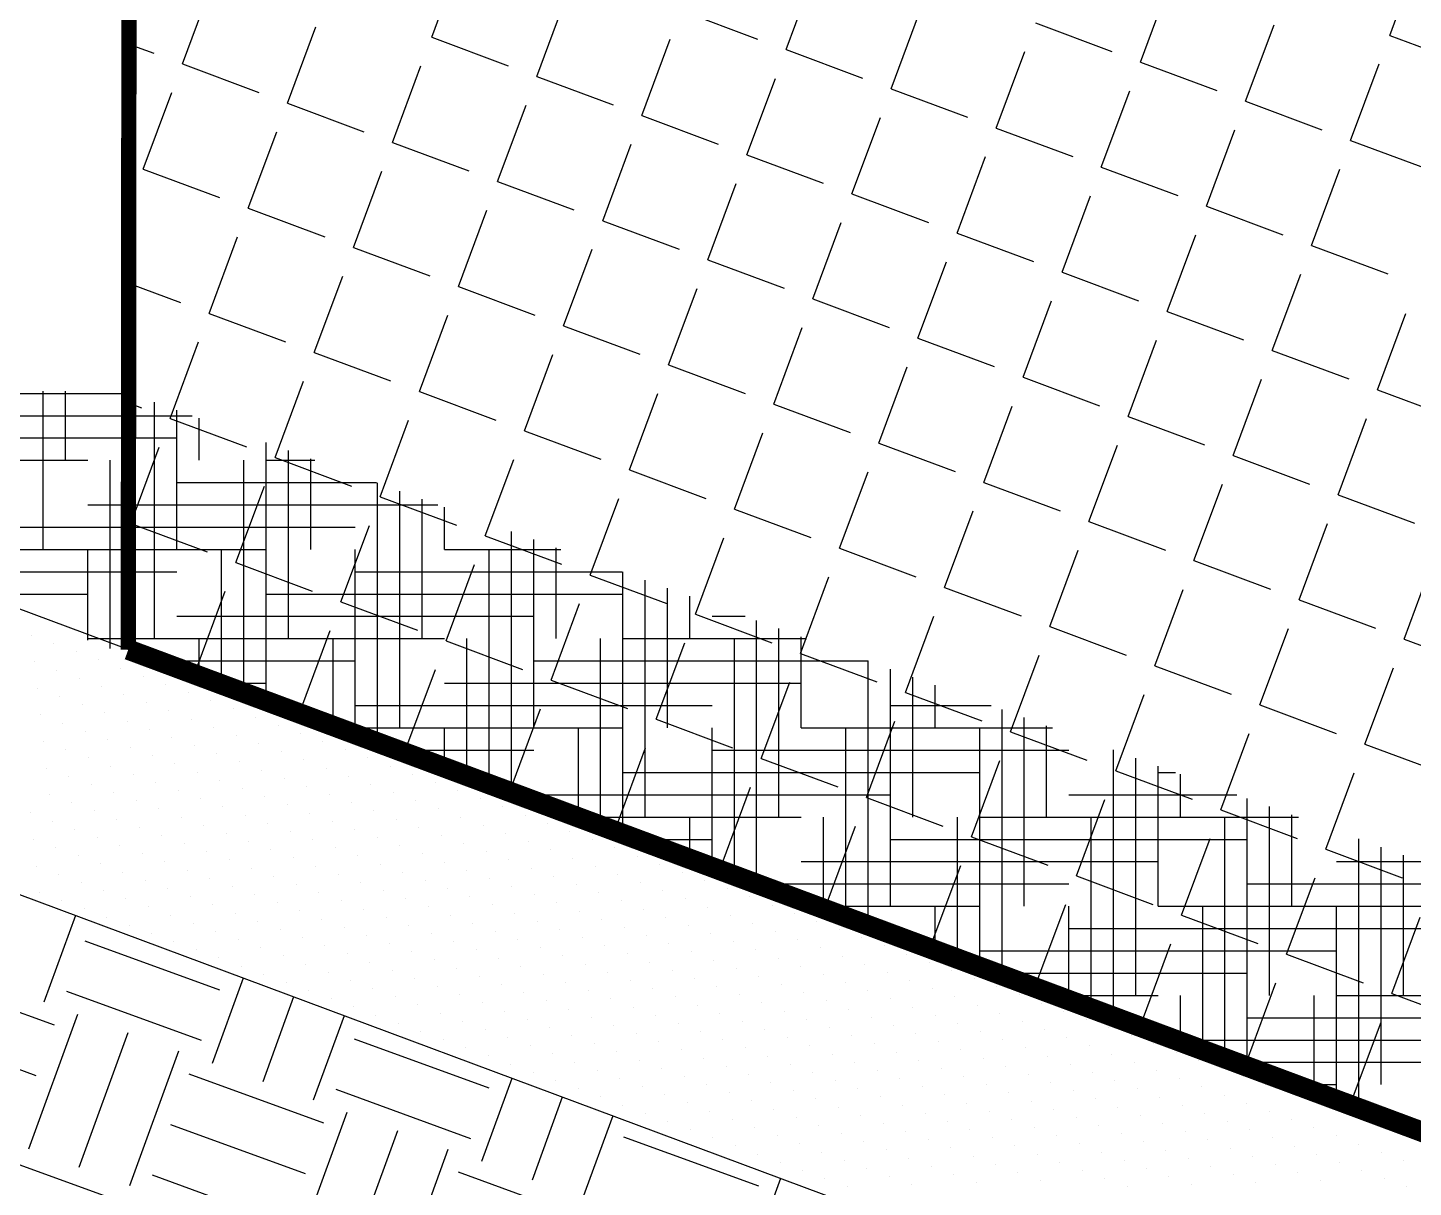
# Paper-space layout 'ECDetails' of a CAD drawing. Extents: x -17.7 to 50.7, y 16.3 to 38.3.
# Drawn here: x -6.295 to -5.003, y 33.055 to 34.136 of the extents above; entities that cross this region are included whole.
import ezdxf

# ---------------------------------------------------------------- set-up
doc = ezdxf.new("R2010")
doc.units = 0
doc.header["$MEASUREMENT"] = 0
doc.layers.add('D-SILT-FENCE', color=7, linetype='Continuous')

# ---------------------------------------------------------------- blocks, each defined once
blk = doc.blocks.new('*X327')
at = {"color": 0}
for p, q in [((3.2232, 6.7084), (3.2232, 6.7084)), ((3.2525, 6.6977), (3.2525, 6.6977)), ((3.2272, 6.6737), (3.2272, 6.6737)), ((3.2819, 6.6871), (3.2819, 6.6871)), ((3.3113, 6.6764), (3.3113, 6.6764)), ((3.2565, 6.663), (3.2565, 6.663)), ((3.2859, 6.6523), (3.2859, 6.6523)), ((3.3406, 6.6657), (3.3406, 6.6657)), ((3.37, 6.655), (3.37, 6.655)), ((3.2312, 6.639), (3.2312, 6.639)), ((3.3153, 6.6417), (3.3153, 6.6417)), ((3.3994, 6.6443), (3.3994, 6.6443)), ((3.4287, 6.6336), (3.4287, 6.6336)), ((3.2605, 6.6283), (3.2605, 6.6283)), ((3.2899, 6.6176), (3.2899, 6.6176)), ((3.3446, 6.631), (3.3446, 6.631)), ((3.374, 6.6203), (3.374, 6.6203)), ((3.4581, 6.6229), (3.4581, 6.6229)), ((3.2352, 6.6043), (3.2352, 6.6043)), ((3.3193, 6.6069), (3.3193, 6.6069)), ((3.4034, 6.6096), (3.4034, 6.6096)), ((3.4327, 6.5989), (3.4327, 6.5989)), ((3.4875, 6.6122), (3.4875, 6.6122)), ((3.5168, 6.6015), (3.5168, 6.6015)), ((3.2645, 6.5936), (3.2645, 6.5936)), ((3.2939, 6.5829), (3.2939, 6.5829)), ((3.3486, 6.5963), (3.3486, 6.5963)), ((3.378, 6.5856), (3.378, 6.5856)), ((3.4621, 6.5882), (3.4621, 6.5882)), ((3.5462, 6.5909), (3.5462, 6.5909)), ((3.5756, 6.5802), (3.5756, 6.5802)), ((3.2392, 6.5696), (3.2392, 6.5696)), ((3.3233, 6.5722), (3.3233, 6.5722)), ((3.3526, 6.5615), (3.3526, 6.5615)), ((3.4074, 6.5749), (3.4074, 6.5749)), ((3.4367, 6.5642), (3.4367, 6.5642)), ((3.4915, 6.5775), (3.4915, 6.5775)), ((3.5208, 6.5668), (3.5208, 6.5668)), ((3.6049, 6.5695), (3.6049, 6.5695)), ((3.2685, 6.5589), (3.2685, 6.5589)), ((3.2979, 6.5482), (3.2979, 6.5482)), ((3.382, 6.5509), (3.382, 6.5509)), ((3.4661, 6.5535), (3.4661, 6.5535)), ((3.4955, 6.5428), (3.4955, 6.5428)), ((3.5502, 6.5561), (3.5502, 6.5561)), ((3.5796, 6.5455), (3.5796, 6.5455)), ((3.6343, 6.5588), (3.6343, 6.5588)), ((3.6637, 6.5481), (3.6637, 6.5481)), ((3.2431, 6.5349), (3.2431, 6.5349)), ((3.3272, 6.5375), (3.3272, 6.5375)), ((3.3566, 6.5268), (3.3566, 6.5268)), ((3.4113, 6.5402), (3.4113, 6.5402)), ((3.4407, 6.5295), (3.4407, 6.5295)), ((3.5248, 6.5321), (3.5248, 6.5321)), ((3.6089, 6.5348), (3.6089, 6.5348)), ((3.693, 6.5374), (3.693, 6.5374)), ((3.7224, 6.5267), (3.7224, 6.5267)), ((3.2725, 6.5242), (3.2725, 6.5242)), ((3.3019, 6.5135), (3.3019, 6.5135)), ((3.386, 6.5161), (3.386, 6.5161)), ((3.4701, 6.5188), (3.4701, 6.5188)), ((3.4994, 6.5081), (3.4994, 6.5081)), ((3.5542, 6.5214), (3.5542, 6.5214)), ((3.5835, 6.5108), (3.5835, 6.5108)), ((3.6383, 6.5241), (3.6383, 6.5241)), ((3.6676, 6.5134), (3.6676, 6.5134)), ((3.7518, 6.516), (3.7518, 6.516)), ((3.2471, 6.5002), (3.2471, 6.5002)), ((3.2765, 6.4895), (3.2765, 6.4895)), ((3.3312, 6.5028), (3.3312, 6.5028)), ((3.3606, 6.4921), (3.3606, 6.4921)), ((3.4153, 6.5055), (3.4153, 6.5055)), ((3.4447, 6.4948), (3.4447, 6.4948)), ((3.5288, 6.4974), (3.5288, 6.4974)), ((3.6129, 6.5001), (3.6129, 6.5001)), ((3.6423, 6.4894), (3.6423, 6.4894)), ((3.697, 6.5027), (3.697, 6.5027)), ((3.7264, 6.492), (3.7264, 6.492)), ((3.7811, 6.5054), (3.7811, 6.5054)), ((3.8105, 6.4947), (3.8105, 6.4947)), ((3.2218, 6.4761), (3.2218, 6.4761)), ((3.3059, 6.4788), (3.3059, 6.4788)), ((3.39, 6.4814), (3.39, 6.4814)), ((3.4193, 6.4708), (3.4193, 6.4708)), ((3.4741, 6.4841), (3.4741, 6.4841)), ((3.5034, 6.4734), (3.5034, 6.4734)), ((3.5582, 6.4867), (3.5582, 6.4867)), ((3.5875, 6.476), (3.5875, 6.476)), ((3.6716, 6.4787), (3.6716, 6.4787)), ((3.7557, 6.4813), (3.7557, 6.4813)), ((3.7851, 6.4706), (3.7851, 6.4706)), ((3.8398, 6.484), (3.8398, 6.484)), ((3.8692, 6.4733), (3.8692, 6.4733)), ((3.2511, 6.4655), (3.2511, 6.4655)), ((3.2805, 6.4548), (3.2805, 6.4548)), ((3.3352, 6.4681), (3.3352, 6.4681)), ((3.3646, 6.4574), (3.3646, 6.4574)), ((3.4487, 6.4601), (3.4487, 6.4601)), ((3.5328, 6.4627), (3.5328, 6.4627)), ((3.5622, 6.452), (3.5622, 6.452)), ((3.6169, 6.4654), (3.6169, 6.4654)), ((3.6463, 6.4547), (3.6463, 6.4547)), ((3.701, 6.468), (3.701, 6.468)), ((3.7304, 6.4573), (3.7304, 6.4573)), ((3.8145, 6.46), (3.8145, 6.46)), ((3.8986, 6.4626), (3.8986, 6.4626)), ((3.9279, 6.4519), (3.9279, 6.4519)), ((3.2258, 6.4414), (3.2258, 6.4414)), ((3.3099, 6.4441), (3.3099, 6.4441)), ((3.394, 6.4467), (3.394, 6.4467)), ((3.4233, 6.436), (3.4233, 6.436)), ((3.4781, 6.4494), (3.4781, 6.4494)), ((3.5074, 6.4387), (3.5074, 6.4387)), ((3.5915, 6.4413), (3.5915, 6.4413)), ((3.6756, 6.444), (3.6756, 6.444)), ((3.7597, 6.4466), (3.7597, 6.4466)), ((3.7891, 6.4359), (3.7891, 6.4359)), ((3.8438, 6.4493), (3.8438, 6.4493)), ((3.8732, 6.4386), (3.8732, 6.4386)), ((3.9573, 6.4412), (3.9573, 6.4412)), ((3.2551, 6.4308), (3.2551, 6.4308)), ((3.2845, 6.4201), (3.2845, 6.4201)), ((3.3392, 6.4334), (3.3392, 6.4334)), ((3.3686, 6.4227), (3.3686, 6.4227)), ((3.4527, 6.4254), (3.4527, 6.4254)), ((3.5368, 6.428), (3.5368, 6.428)), ((3.5662, 6.4173), (3.5662, 6.4173)), ((3.6209, 6.4306), (3.6209, 6.4306)), ((3.6503, 6.42), (3.6503, 6.42)), ((3.705, 6.4333), (3.705, 6.4333)), ((3.7344, 6.4226), (3.7344, 6.4226)), ((3.8185, 6.4252), (3.8185, 6.4252)), ((3.9026, 6.4279), (3.9026, 6.4279)), ((3.9319, 6.4172), (3.9319, 6.4172)), ((3.9867, 6.4305), (3.9867, 6.4305)), ((4.016, 6.4198), (4.016, 6.4198)), ((3.2298, 6.4067), (3.2298, 6.4067)), ((3.3139, 6.4094), (3.3139, 6.4094)), ((3.3432, 6.3987), (3.3432, 6.3987)), ((3.398, 6.412), (3.398, 6.412)), ((3.4273, 6.4013), (3.4273, 6.4013)), ((3.4821, 6.4147), (3.4821, 6.4147)), ((3.5114, 6.404), (3.5114, 6.404)), ((3.5955, 6.4066), (3.5955, 6.4066)), ((3.6796, 6.4093), (3.6796, 6.4093)), ((3.709, 6.3986), (3.709, 6.3986)), ((3.7637, 6.4119), (3.7637, 6.4119)), ((3.7931, 6.4012), (3.7931, 6.4012)), ((3.8478, 6.4146), (3.8478, 6.4146)), ((3.8772, 6.4039), (3.8772, 6.4039)), ((3.9613, 6.4065), (3.9613, 6.4065)), ((4.0454, 6.4092), (4.0454, 6.4092)), ((4.0748, 6.3985), (4.0748, 6.3985)), ((3.2591, 6.396), (3.2591, 6.396)), ((3.2885, 6.3854), (3.2885, 6.3854)), ((3.3726, 6.388), (3.3726, 6.388)), ((3.4567, 6.3906), (3.4567, 6.3906)), ((3.4861, 6.38), (3.4861, 6.38)), ((3.5408, 6.3933), (3.5408, 6.3933)), ((3.5702, 6.3826), (3.5702, 6.3826)), ((3.6249, 6.3959), (3.6249, 6.3959)), ((3.6543, 6.3852), (3.6543, 6.3852)), ((3.7384, 6.3879), (3.7384, 6.3879)), ((3.8225, 6.3905), (3.8225, 6.3905)), ((3.8518, 6.3798), (3.8518, 6.3798)), ((3.9066, 6.3932), (3.9066, 6.3932)), ((3.9359, 6.3825), (3.9359, 6.3825)), ((3.9907, 6.3958), (3.9907, 6.3958)), ((4.02, 6.3851), (4.02, 6.3851)), ((4.1041, 6.3878), (4.1041, 6.3878)), ((3.2338, 6.372), (3.2338, 6.372)), ((3.2631, 6.3613), (3.2631, 6.3613)), ((3.3179, 6.3747), (3.3179, 6.3747)), ((3.3472, 6.364), (3.3472, 6.364)), ((3.402, 6.3773), (3.402, 6.3773)), ((3.4313, 6.3666), (3.4313, 6.3666)), ((3.5154, 6.3693), (3.5154, 6.3693)), ((3.5995, 6.3719), (3.5995, 6.3719)), ((3.6289, 6.3612), (3.6289, 6.3612)), ((3.6836, 6.3746), (3.6836, 6.3746)), ((3.713, 6.3639), (3.713, 6.3639)), ((3.7677, 6.3772), (3.7677, 6.3772)), ((3.7971, 6.3665), (3.7971, 6.3665)), ((3.8812, 6.3692), (3.8812, 6.3692)), ((3.9653, 6.3718), (3.9653, 6.3718)), ((4.0494, 6.3745), (4.0494, 6.3745)), ((4.0788, 6.3638), (4.0788, 6.3638)), ((4.1335, 6.3771), (4.1335, 6.3771)), ((4.1629, 6.3664), (4.1629, 6.3664)), ((3.2925, 6.3506), (3.2925, 6.3506)), ((3.3766, 6.3533), (3.3766, 6.3533)), ((3.4607, 6.3559), (3.4607, 6.3559)), ((3.4901, 6.3452), (3.4901, 6.3452)), ((3.5448, 6.3586), (3.5448, 6.3586)), ((3.5742, 6.3479), (3.5742, 6.3479)), ((3.6583, 6.3505), (3.6583, 6.3505)), ((3.7424, 6.3532), (3.7424, 6.3532)), ((3.8265, 6.3558), (3.8265, 6.3558)), ((3.8558, 6.3451), (3.8558, 6.3451)), ((3.9106, 6.3585), (3.9106, 6.3585)), ((3.9399, 6.3478), (3.9399, 6.3478)), ((3.9947, 6.3611), (3.9947, 6.3611)), ((4.024, 6.3504), (4.024, 6.3504)), ((4.1081, 6.3531), (4.1081, 6.3531)), ((4.1922, 6.3557), (4.1922, 6.3557)), ((4.2216, 6.345), (4.2216, 6.345)), ((3.3218, 6.34), (3.3218, 6.34)), ((3.3512, 6.3293), (3.3512, 6.3293)), ((3.406, 6.3426), (3.406, 6.3426)), ((3.4353, 6.3319), (3.4353, 6.3319)), ((3.5194, 6.3346), (3.5194, 6.3346)), ((3.6035, 6.3372), (3.6035, 6.3372)), ((3.6329, 6.3265), (3.6329, 6.3265)), ((3.6876, 6.3398), (3.6876, 6.3398)), ((3.717, 6.3292), (3.717, 6.3292)), ((3.7717, 6.3425), (3.7717, 6.3425)), ((3.8011, 6.3318), (3.8011, 6.3318)), ((3.8852, 6.3345), (3.8852, 6.3345)), ((3.9693, 6.3371), (3.9693, 6.3371)), ((3.9987, 6.3264), (3.9987, 6.3264)), ((4.0534, 6.3397), (4.0534, 6.3397)), ((4.0828, 6.3291), (4.0828, 6.3291)), ((4.1375, 6.3424), (4.1375, 6.3424)), ((4.1669, 6.3317), (4.1669, 6.3317)), ((4.251, 6.3343), (4.251, 6.3343)), ((3.3806, 6.3186), (3.3806, 6.3186)), ((3.4099, 6.3079), (3.4099, 6.3079)), ((3.4647, 6.3212), (3.4647, 6.3212)), ((3.494, 6.3105), (3.494, 6.3105)), ((3.5488, 6.3239), (3.5488, 6.3239)), ((3.5781, 6.3132), (3.5781, 6.3132)), ((3.6623, 6.3158), (3.6623, 6.3158)), ((3.7464, 6.3185), (3.7464, 6.3185)), ((3.7757, 6.3078), (3.7757, 6.3078)), ((3.8305, 6.3211), (3.8305, 6.3211)), ((3.8598, 6.3104), (3.8598, 6.3104)), ((3.9146, 6.3238), (3.9146, 6.3238)), ((3.9439, 6.3131), (3.9439, 6.3131)), ((4.028, 6.3157), (4.028, 6.3157)), ((4.1121, 6.3184), (4.1121, 6.3184)), ((4.1415, 6.3077), (4.1415, 6.3077)), ((4.1962, 6.321), (4.1962, 6.321)), ((4.2256, 6.3103), (4.2256, 6.3103)), ((4.2803, 6.3237), (4.2803, 6.3237)), ((4.3097, 6.313), (4.3097, 6.313)), ((3.4393, 6.2972), (3.4393, 6.2972)), ((3.5234, 6.2998), (3.5234, 6.2998)), ((3.5528, 6.2892), (3.5528, 6.2892)), ((3.6075, 6.3025), (3.6075, 6.3025)), ((3.6369, 6.2918), (3.6369, 6.2918)), ((3.6916, 6.3051), (3.6916, 6.3051)), ((3.721, 6.2945), (3.721, 6.2945)), ((3.8051, 6.2971), (3.8051, 6.2971)), ((3.8892, 6.2997), (3.8892, 6.2997)), ((3.9186, 6.2891), (3.9186, 6.2891)), ((3.9733, 6.3024), (3.9733, 6.3024)), ((4.0027, 6.2917), (4.0027, 6.2917)), ((4.0574, 6.305), (4.0574, 6.305)), ((4.0868, 6.2943), (4.0868, 6.2943)), ((4.1709, 6.297), (4.1709, 6.297)), ((4.255, 6.2996), (4.255, 6.2996)), ((4.2843, 6.2889), (4.2843, 6.2889)), ((4.3391, 6.3023), (4.3391, 6.3023)), ((4.3684, 6.2916), (4.3684, 6.2916)), ((3.4687, 6.2865), (3.4687, 6.2865)), ((3.498, 6.2758), (3.498, 6.2758)), ((3.5821, 6.2785), (3.5821, 6.2785)), ((3.6662, 6.2811), (3.6662, 6.2811)), ((3.7503, 6.2838), (3.7503, 6.2838)), ((3.7797, 6.2731), (3.7797, 6.2731)), ((3.8344, 6.2864), (3.8344, 6.2864)), ((3.8638, 6.2757), (3.8638, 6.2757)), ((3.9479, 6.2784), (3.9479, 6.2784)), ((4.032, 6.281), (4.032, 6.281)), ((4.1161, 6.2837), (4.1161, 6.2837)), ((4.1455, 6.273), (4.1455, 6.273)), ((4.2002, 6.2863), (4.2002, 6.2863)), ((4.2296, 6.2756), (4.2296, 6.2756)), ((4.3137, 6.2783), (4.3137, 6.2783)), ((4.3978, 6.2809), (4.3978, 6.2809)), ((3.5274, 6.2651), (3.5274, 6.2651)), ((3.5568, 6.2545), (3.5568, 6.2545)), ((3.6115, 6.2678), (3.6115, 6.2678)), ((3.6409, 6.2571), (3.6409, 6.2571)), ((3.6956, 6.2704), (3.6956, 6.2704)), ((3.725, 6.2597), (3.725, 6.2597)), ((3.8091, 6.2624), (3.8091, 6.2624)), ((3.8932, 6.265), (3.8932, 6.265)), ((3.9225, 6.2543), (3.9225, 6.2543)), ((3.9773, 6.2677), (3.9773, 6.2677)), ((4.0066, 6.257), (4.0066, 6.257)), ((4.0614, 6.2703), (4.0614, 6.2703)), ((4.0907, 6.2596), (4.0907, 6.2596)), ((4.1748, 6.2623), (4.1748, 6.2623)), ((4.259, 6.2649), (4.259, 6.2649)), ((4.2883, 6.2542), (4.2883, 6.2542)), ((4.3431, 6.2676), (4.3431, 6.2676)), ((4.3724, 6.2569), (4.3724, 6.2569)), ((4.4272, 6.2702), (4.4272, 6.2702)), ((4.4565, 6.2595), (4.4565, 6.2595)), ((3.5861, 6.2438), (3.5861, 6.2438)), ((3.6702, 6.2464), (3.6702, 6.2464)), ((3.6996, 6.2357), (3.6996, 6.2357)), ((3.7543, 6.2491), (3.7543, 6.2491)), ((3.7837, 6.2384), (3.7837, 6.2384)), ((3.8384, 6.2517), (3.8384, 6.2517)), ((3.8678, 6.241), (3.8678, 6.241)), ((3.9519, 6.2437), (3.9519, 6.2437)), ((4.036, 6.2463), (4.036, 6.2463)), ((4.0654, 6.2356), (4.0654, 6.2356)), ((4.1201, 6.2489), (4.1201, 6.2489)), ((4.1495, 6.2383), (4.1495, 6.2383)), ((4.2042, 6.2516), (4.2042, 6.2516)), ((4.2336, 6.2409), (4.2336, 6.2409)), ((4.3177, 6.2435), (4.3177, 6.2435)), ((4.4018, 6.2462), (4.4018, 6.2462)), ((4.4311, 6.2355), (4.4311, 6.2355)), ((4.4859, 6.2488), (4.4859, 6.2488)), ((4.5153, 6.2381), (4.5153, 6.2381)), ((3.6155, 6.2331), (3.6155, 6.2331)), ((3.6449, 6.2224), (3.6449, 6.2224)), ((3.729, 6.225), (3.729, 6.225)), ((3.8131, 6.2277), (3.8131, 6.2277)), ((3.8424, 6.217), (3.8424, 6.217)), ((3.8972, 6.2303), (3.8972, 6.2303)), ((3.9265, 6.2196), (3.9265, 6.2196)), ((3.9813, 6.233), (3.9813, 6.233)), ((4.0106, 6.2223), (4.0106, 6.2223)), ((4.0947, 6.2249), (4.0947, 6.2249)), ((4.1788, 6.2276), (4.1788, 6.2276)), ((4.2082, 6.2169), (4.2082, 6.2169)), ((4.2629, 6.2302), (4.2629, 6.2302)), ((4.2923, 6.2195), (4.2923, 6.2195)), ((4.347, 6.2329), (4.347, 6.2329)), ((4.3764, 6.2222), (4.3764, 6.2222)), ((4.4605, 6.2248), (4.4605, 6.2248)), ((4.5446, 6.2275), (4.5446, 6.2275)), ((4.574, 6.2168), (4.574, 6.2168)), ((3.6742, 6.2117), (3.6742, 6.2117)), ((3.7036, 6.201), (3.7036, 6.201)), ((3.7583, 6.2143), (3.7583, 6.2143)), ((3.7877, 6.2037), (3.7877, 6.2037)), ((3.8718, 6.2063), (3.8718, 6.2063)), ((3.9559, 6.2089), (3.9559, 6.2089)), ((3.9853, 6.1983), (3.9853, 6.1983)), ((4.04, 6.2116), (4.04, 6.2116)), ((4.0694, 6.2009), (4.0694, 6.2009)), ((4.1241, 6.2142), (4.1241, 6.2142)), ((4.1535, 6.2035), (4.1535, 6.2035)), ((4.2376, 6.2062), (4.2376, 6.2062)), ((4.3217, 6.2088), (4.3217, 6.2088)), ((4.351, 6.1982), (4.351, 6.1982)), ((4.4058, 6.2115), (4.4058, 6.2115)), ((4.4351, 6.2008), (4.4351, 6.2008)), ((4.4899, 6.2141), (4.4899, 6.2141)), ((4.5192, 6.2034), (4.5192, 6.2034)), ((4.6033, 6.2061), (4.6033, 6.2061)), ((3.733, 6.1903), (3.733, 6.1903)), ((3.8171, 6.193), (3.8171, 6.193)), ((3.8464, 6.1823), (3.8464, 6.1823)), ((3.9012, 6.1956), (3.9012, 6.1956)), ((3.9305, 6.1849), (3.9305, 6.1849)), ((4.0146, 6.1876), (4.0146, 6.1876)), ((4.0987, 6.1902), (4.0987, 6.1902)), ((4.1828, 6.1929), (4.1828, 6.1929)), ((4.2122, 6.1822), (4.2122, 6.1822)), ((4.2669, 6.1955), (4.2669, 6.1955)), ((4.2963, 6.1848), (4.2963, 6.1848)), ((4.3804, 6.1875), (4.3804, 6.1875)), ((4.4645, 6.1901), (4.4645, 6.1901)), ((4.5486, 6.1928), (4.5486, 6.1928)), ((4.578, 6.1821), (4.578, 6.1821)), ((4.6327, 6.1954), (4.6327, 6.1954)), ((4.6621, 6.1847), (4.6621, 6.1847)), ((3.7623, 6.1796), (3.7623, 6.1796)), ((3.7917, 6.1689), (3.7917, 6.1689)), ((3.8758, 6.1716), (3.8758, 6.1716)), ((3.9599, 6.1742), (3.9599, 6.1742)), ((3.9893, 6.1635), (3.9893, 6.1635)), ((4.044, 6.1769), (4.044, 6.1769)), ((4.0734, 6.1662), (4.0734, 6.1662)), ((4.1281, 6.1795), (4.1281, 6.1795)), ((4.1575, 6.1688), (4.1575, 6.1688)), ((4.2416, 6.1715), (4.2416, 6.1715)), ((4.3257, 6.1741), (4.3257, 6.1741)), ((4.355, 6.1634), (4.355, 6.1634)), ((4.4098, 6.1768), (4.4098, 6.1768)), ((4.4391, 6.1661), (4.4391, 6.1661)), ((4.4939, 6.1794), (4.4939, 6.1794)), ((4.5232, 6.1687), (4.5232, 6.1687)), ((4.6073, 6.1714), (4.6073, 6.1714)), ((4.6914, 6.174), (4.6914, 6.174)), ((4.7208, 6.1633), (4.7208, 6.1633)), ((3.8211, 6.1583), (3.8211, 6.1583)), ((3.8504, 6.1476), (3.8504, 6.1476)), ((3.9052, 6.1609), (3.9052, 6.1609)), ((3.9345, 6.1502), (3.9345, 6.1502)), ((4.0186, 6.1529), (4.0186, 6.1529)), ((4.1027, 6.1555), (4.1027, 6.1555)), ((4.1321, 6.1448), (4.1321, 6.1448)), ((4.1868, 6.1582), (4.1868, 6.1582)), ((4.2162, 6.1475), (4.2162, 6.1475)), ((4.2709, 6.1608), (4.2709, 6.1608)), ((4.3003, 6.1501), (4.3003, 6.1501)), ((4.3844, 6.1528), (4.3844, 6.1528)), ((4.4685, 6.1554), (4.4685, 6.1554)), ((4.4979, 6.1447), (4.4979, 6.1447)), ((4.5526, 6.158), (4.5526, 6.158)), ((4.582, 6.1474), (4.582, 6.1474)), ((4.6367, 6.1607), (4.6367, 6.1607)), ((4.6661, 6.15), (4.6661, 6.15)), ((4.7502, 6.1526), (4.7502, 6.1526)), ((3.8798, 6.1369), (3.8798, 6.1369)), ((3.9092, 6.1262), (3.9092, 6.1262)), ((3.9639, 6.1395), (3.9639, 6.1395)), ((3.9933, 6.1288), (3.9933, 6.1288)), ((4.048, 6.1422), (4.048, 6.1422)), ((4.0774, 6.1315), (4.0774, 6.1315)), ((4.1615, 6.1341), (4.1615, 6.1341)), ((4.2456, 6.1368), (4.2456, 6.1368)), ((4.2749, 6.1261), (4.2749, 6.1261)), ((4.3297, 6.1394), (4.3297, 6.1394)), ((4.359, 6.1287), (4.359, 6.1287)), ((4.4138, 6.1421), (4.4138, 6.1421)), ((4.4431, 6.1314), (4.4431, 6.1314)), ((4.5272, 6.134), (4.5272, 6.134)), ((4.6113, 6.1367), (4.6113, 6.1367)), ((4.6407, 6.126), (4.6407, 6.126)), ((4.6954, 6.1393), (4.6954, 6.1393)), ((4.7248, 6.1286), (4.7248, 6.1286)), ((4.7795, 6.142), (4.7795, 6.142)), ((4.8089, 6.1313), (4.8089, 6.1313)), ((3.9385, 6.1155), (3.9385, 6.1155)), ((4.0226, 6.1182), (4.0226, 6.1182)), ((4.052, 6.1075), (4.052, 6.1075)), ((4.1067, 6.1208), (4.1067, 6.1208)), ((4.1361, 6.1101), (4.1361, 6.1101)), ((4.1908, 6.1234), (4.1908, 6.1234)), ((4.2202, 6.1128), (4.2202, 6.1128)), ((4.3043, 6.1154), (4.3043, 6.1154)), ((4.3884, 6.118), (4.3884, 6.118)), ((4.4725, 6.1207), (4.4725, 6.1207)), ((4.5019, 6.11), (4.5019, 6.11)), ((4.5566, 6.1233), (4.5566, 6.1233)), ((4.586, 6.1126), (4.586, 6.1126)), ((4.6701, 6.1153), (4.6701, 6.1153)), ((4.7542, 6.1179), (4.7542, 6.1179)), ((4.8383, 6.1206), (4.8383, 6.1206)), ((4.8676, 6.1099), (4.8676, 6.1099)), ((3.9679, 6.1048), (3.9679, 6.1048)), ((3.9973, 6.0941), (3.9973, 6.0941)), ((4.0814, 6.0968), (4.0814, 6.0968)), ((4.1655, 6.0994), (4.1655, 6.0994)), ((4.2496, 6.1021), (4.2496, 6.1021)), ((4.2789, 6.0914), (4.2789, 6.0914)), ((4.3337, 6.1047), (4.3337, 6.1047)), ((4.363, 6.094), (4.363, 6.094)), ((4.4178, 6.1074), (4.4178, 6.1074)), ((4.4471, 6.0967), (4.4471, 6.0967)), ((4.5312, 6.0993), (4.5312, 6.0993)), ((4.6153, 6.102), (4.6153, 6.102)), ((4.6447, 6.0913), (4.6447, 6.0913)), ((4.6994, 6.1046), (4.6994, 6.1046)), ((4.7288, 6.0939), (4.7288, 6.0939)), ((4.7835, 6.1072), (4.7835, 6.1072)), ((4.8129, 6.0966), (4.8129, 6.0966)), ((4.897, 6.0992), (4.897, 6.0992)), ((4.0266, 6.0834), (4.0266, 6.0834)), ((4.056, 6.0728), (4.056, 6.0728)), ((4.1107, 6.0861), (4.1107, 6.0861)), ((4.1401, 6.0754), (4.1401, 6.0754)), ((4.1948, 6.0887), (4.1948, 6.0887)), ((4.2242, 6.078), (4.2242, 6.078)), ((4.3083, 6.0807), (4.3083, 6.0807)), ((4.3924, 6.0833), (4.3924, 6.0833)), ((4.4218, 6.0726), (4.4218, 6.0726)), ((4.4765, 6.086), (4.4765, 6.086)), ((4.5059, 6.0753), (4.5059, 6.0753)), ((4.5606, 6.0886), (4.5606, 6.0886)), ((4.59, 6.0779), (4.59, 6.0779)), ((4.6741, 6.0806), (4.6741, 6.0806)), ((4.7582, 6.0832), (4.7582, 6.0832)), ((4.7875, 6.0725), (4.7875, 6.0725)), ((4.8423, 6.0859), (4.8423, 6.0859)), ((4.8716, 6.0752), (4.8716, 6.0752)), ((4.9264, 6.0885), (4.9264, 6.0885)), ((4.9557, 6.0778), (4.9557, 6.0778)), ((4.0854, 6.0621), (4.0854, 6.0621)), ((4.1695, 6.0647), (4.1695, 6.0647)), ((4.1988, 6.054), (4.1988, 6.054)), ((4.2536, 6.0674), (4.2536, 6.0674)), ((4.2829, 6.0567), (4.2829, 6.0567)), ((4.3377, 6.07), (4.3377, 6.07)), ((4.367, 6.0593), (4.367, 6.0593)), ((4.4511, 6.062), (4.4511, 6.062)), ((4.5352, 6.0646), (4.5352, 6.0646)), ((4.5646, 6.0539), (4.5646, 6.0539)), ((4.6193, 6.0672), (4.6193, 6.0672)), ((4.6487, 6.0566), (4.6487, 6.0566)), ((4.7034, 6.0699), (4.7034, 6.0699)), ((4.7328, 6.0592), (4.7328, 6.0592)), ((4.8169, 6.0618), (4.8169, 6.0618)), ((4.901, 6.0645), (4.901, 6.0645)), ((4.9304, 6.0538), (4.9304, 6.0538)), ((4.9851, 6.0671), (4.9851, 6.0671)), ((5.0145, 6.0565), (5.0145, 6.0565)), ((4.1147, 6.0514), (4.1147, 6.0514)), ((4.1441, 6.0407), (4.1441, 6.0407)), ((4.2282, 6.0433), (4.2282, 6.0433)), ((4.3123, 6.046), (4.3123, 6.046)), ((4.3416, 6.0353), (4.3416, 6.0353)), ((4.3964, 6.0486), (4.3964, 6.0486)), ((4.4258, 6.0379), (4.4258, 6.0379)), ((4.4805, 6.0513), (4.4805, 6.0513)), ((4.5099, 6.0406), (4.5099, 6.0406)), ((4.594, 6.0432), (4.594, 6.0432)), ((4.6781, 6.0459), (4.6781, 6.0459)), ((4.7074, 6.0352), (4.7074, 6.0352)), ((4.7622, 6.0485), (4.7622, 6.0485)), ((4.7915, 6.0378), (4.7915, 6.0378)), ((4.8463, 6.0512), (4.8463, 6.0512)), ((4.8756, 6.0405), (4.8756, 6.0405)), ((4.9597, 6.0431), (4.9597, 6.0431)), ((4.1734, 6.03), (4.1734, 6.03)), ((4.2028, 6.0193), (4.2028, 6.0193)), ((4.2575, 6.0326), (4.2575, 6.0326)), ((4.2869, 6.022), (4.2869, 6.022)), ((4.371, 6.0246), (4.371, 6.0246)), ((4.4551, 6.0272), (4.4551, 6.0272)), ((4.5392, 6.0299), (4.5392, 6.0299)), ((4.5686, 6.0192), (4.5686, 6.0192)), ((4.6233, 6.0325), (4.6233, 6.0325)), ((4.6527, 6.0218), (4.6527, 6.0218)), ((4.7368, 6.0245), (4.7368, 6.0245)), ((4.8209, 6.0271), (4.8209, 6.0271)), ((4.905, 6.0298), (4.905, 6.0298)), ((4.9344, 6.0191), (4.9344, 6.0191)), ((4.9891, 6.0324), (4.9891, 6.0324)), ((5.0185, 6.0217), (5.0185, 6.0217)), ((4.2322, 6.0086), (4.2322, 6.0086)), ((4.3163, 6.0113), (4.3163, 6.0113)), ((4.3456, 6.0006), (4.3456, 6.0006)), ((4.4004, 6.0139), (4.4004, 6.0139)), ((4.4297, 6.0032), (4.4297, 6.0032)), ((4.4845, 6.0166), (4.4845, 6.0166)), ((4.5138, 6.0059), (4.5138, 6.0059)), ((4.5979, 6.0085), (4.5979, 6.0085)), ((4.6821, 6.0112), (4.6821, 6.0112)), ((4.7114, 6.0005), (4.7114, 6.0005)), ((4.7662, 6.0138), (4.7662, 6.0138)), ((4.7955, 6.0031), (4.7955, 6.0031)), ((4.8503, 6.0165), (4.8503, 6.0165)), ((4.8796, 6.0058), (4.8796, 6.0058)), ((4.9637, 6.0084), (4.9637, 6.0084)), ((4.2615, 5.9979), (4.2615, 5.9979)), ((4.2909, 5.9872), (4.2909, 5.9872)), ((4.375, 5.9899), (4.375, 5.9899)), ((4.4591, 5.9925), (4.4591, 5.9925)), ((4.5432, 5.9952), (4.5432, 5.9952)), ((4.6273, 5.9978), (4.6273, 5.9978)), ((4.6567, 5.9871), (4.6567, 5.9871)), ((4.7408, 5.9898), (4.7408, 5.9898)), ((4.8249, 5.9924), (4.8249, 5.9924)), ((4.909, 5.9951), (4.909, 5.9951)), ((4.9931, 5.9977), (4.9931, 5.9977)), ((5.0225, 5.987), (5.0225, 5.987))]:
    blk.add_line(p, q, dxfattribs=at)
blk = doc.blocks.new('*X328')
at = {"color": 0}
for p, q in [((3.0625, 6.8031), (3.192, 6.8031)), ((3.1063, 6.65), (3.1063, 6.8052)), ((3.1281, 6.7375), (3.1281, 6.8052)), ((3.1938, 6.5448), (3.1938, 6.8025)), ((3.2156, 6.5625), (3.2156, 6.7946)), ((3.2375, 6.65), (3.2375, 6.7866)), ((2.975, 6.7812), (3.2523, 6.7812)), ((3.2594, 6.7375), (3.2594, 6.7787)), ((2.8875, 6.7594), (3.2375, 6.7594)), ((3.325, 6.4963), (3.325, 6.7549)), ((3.3469, 6.5625), (3.3469, 6.7469)), ((2.8, 6.7375), (3.15, 6.7375)), ((3.1719, 6.5529), (3.1719, 6.7375)), ((3.3031, 6.5044), (3.3031, 6.7375)), ((3.325, 6.7375), (3.3729, 6.7375)), ((3.3687, 6.65), (3.3687, 6.739)), ((3.2375, 6.7156), (3.4332, 6.7156)), ((3.4344, 6.4559), (3.4344, 6.7152)), ((3.4562, 6.475), (3.4562, 6.7073)), ((3.15, 6.6937), (3.4935, 6.6937)), ((3.4781, 6.5625), (3.4781, 6.6993)), ((3.5, 6.65), (3.5, 6.6914)), ((3.0625, 6.6719), (3.4125, 6.6719)), ((3.5656, 6.4074), (3.5656, 6.6676)), ((2.975, 6.65), (3.325, 6.65)), ((3.15, 6.561), (3.15, 6.65)), ((3.2812, 6.5125), (3.2812, 6.65)), ((3.4125, 6.464), (3.4125, 6.65)), ((3.5, 6.65), (3.6141, 6.65)), ((3.5437, 6.4155), (3.5437, 6.65)), ((3.5875, 6.475), (3.5875, 6.6596)), ((3.6094, 6.5625), (3.6094, 6.6517)), ((2.9685, 6.6281), (3.2375, 6.6281)), ((3.4125, 6.6281), (3.6744, 6.6281)), ((3.675, 6.3669), (3.675, 6.6279)), ((3.6969, 6.3875), (3.6969, 6.62)), ((3.0277, 6.6062), (3.15, 6.6062)), ((3.325, 6.6062), (3.675, 6.6062)), ((3.7188, 6.475), (3.7188, 6.612)), ((3.7406, 6.5625), (3.7406, 6.6041)), ((3.2375, 6.5844), (3.5875, 6.5844)), ((3.7625, 6.5844), (3.7949, 6.5844)), ((3.8062, 6.3184), (3.8062, 6.5803)), ((3.8281, 6.3875), (3.8281, 6.5723)), ((3.15, 6.5625), (3.5, 6.5625)), ((3.2594, 6.5206), (3.2594, 6.5625)), ((3.3906, 6.4721), (3.3906, 6.5625)), ((3.5219, 6.4235), (3.5219, 6.5625)), ((3.6531, 6.375), (3.6531, 6.5625)), ((3.675, 6.5625), (3.8552, 6.5625)), ((3.7844, 6.3265), (3.7844, 6.5625)), ((3.85, 6.475), (3.85, 6.5644)), ((3.2052, 6.5406), (3.4125, 6.5406)), ((3.5875, 6.5406), (3.9155, 6.5406)), ((3.9156, 6.278), (3.9156, 6.5406)), ((3.9375, 6.3), (3.9375, 6.5327)), ((3.9594, 6.3875), (3.9594, 6.5247)), ((3.2643, 6.5187), (3.325, 6.5187)), ((3.5, 6.5187), (3.85, 6.5187)), ((3.9812, 6.475), (3.9812, 6.5168)), ((3.4125, 6.4969), (3.7625, 6.4969)), ((3.9375, 6.4969), (4.0361, 6.4969)), ((4.0469, 6.2294), (4.0469, 6.493)), ((4.0687, 6.3), (4.0687, 6.485)), ((3.3827, 6.475), (3.675, 6.475)), ((3.5, 6.4316), (3.5, 6.475)), ((3.6313, 6.3831), (3.6313, 6.475)), ((3.7625, 6.3346), (3.7625, 6.475)), ((3.85, 6.475), (4.0964, 6.475)), ((3.8937, 6.2861), (3.8937, 6.475)), ((4.025, 6.2375), (4.025, 6.475)), ((4.0906, 6.3875), (4.0906, 6.4771)), ((3.4419, 6.4531), (3.5875, 6.4531)), ((3.7625, 6.4531), (4.1125, 6.4531)), ((4.1562, 6.189), (4.1562, 6.4533)), ((4.1781, 6.2125), (4.1781, 6.4453)), ((3.675, 6.4312), (4.025, 6.4312)), ((4.2, 6.3), (4.2, 6.4374)), ((4.2, 6.4312), (4.217, 6.4312)), ((4.2219, 6.3875), (4.2219, 6.4295)), ((3.5875, 6.4094), (3.9375, 6.4094)), ((4.1125, 6.4094), (4.2773, 6.4094)), ((4.2875, 6.1405), (4.2875, 6.4057)), ((4.3094, 6.2125), (4.3094, 6.3977)), ((4.3312, 6.3), (4.3312, 6.3898)), ((3.6194, 6.3875), (3.85, 6.3875)), ((3.7406, 6.3427), (3.7406, 6.3875)), ((3.8719, 6.2941), (3.8719, 6.3875)), ((4.0031, 6.2456), (4.0031, 6.3875)), ((4.025, 6.3875), (4.3376, 6.3875)), ((4.1344, 6.1971), (4.1344, 6.3875)), ((4.2656, 6.1486), (4.2656, 6.3875)), ((3.6785, 6.3656), (3.7625, 6.3656)), ((3.9375, 6.3656), (4.2875, 6.3656)), ((4.3969, 6.1001), (4.3969, 6.366)), ((4.4188, 6.125), (4.4188, 6.358)), ((4.4406, 6.2125), (4.4406, 6.3501)), ((3.85, 6.3438), (4.2, 6.3438)), ((4.375, 6.3438), (4.4581, 6.3438)), ((3.7969, 6.3219), (4.1125, 6.3219)), ((4.2875, 6.3219), (4.5184, 6.3219)), ((3.856, 6.3), (4.025, 6.3)), ((3.9812, 6.2537), (3.9812, 6.3)), ((4.1125, 6.2052), (4.1125, 6.3)), ((4.2, 6.3), (4.55, 6.3)), ((4.2438, 6.1567), (4.2438, 6.3)), ((4.375, 6.1081), (4.375, 6.3)), ((3.9152, 6.2781), (3.9375, 6.2781)), ((4.1125, 6.2781), (4.4625, 6.2781)), ((4.025, 6.2562), (4.375, 6.2562)), ((4.0336, 6.2344), (4.2875, 6.2344)), ((4.0927, 6.2125), (4.2, 6.2125)), ((4.2219, 6.1648), (4.2219, 6.2125)), ((4.3531, 6.1162), (4.3531, 6.2125)), ((4.375, 6.2125), (4.725, 6.2125)), ((4.2875, 6.1906), (4.6375, 6.1906)), ((4.2111, 6.1687), (4.55, 6.1687)), ((4.2702, 6.1469), (4.4625, 6.1469)), ((4.3294, 6.125), (4.375, 6.125)), ((4.3312, 6.1243), (4.3312, 6.125)), ((4.4477, 6.0812), (4.725, 6.0812))]:
    blk.add_line(p, q, dxfattribs=at)
blk = doc.blocks.new('*X329')
at = {"color": 0}
for p, q in [((3.4874, 7.1524), (3.5154, 7.2274)), ((4.4273, 7.1543), (4.4552, 7.2293)), ((3.8351, 7.1403), (3.863, 7.2152)), ((3.2429, 7.1262), (3.2708, 7.2011)), ((4.1827, 7.1281), (4.2106, 7.203)), ((3.5905, 7.114), (3.6184, 7.189)), ((3.732, 7.1787), (3.807, 7.1507)), ((3.9381, 7.1018), (3.9661, 7.1768)), ((4.0796, 7.1665), (4.1546, 7.1386)), ((4.2858, 7.0897), (4.3137, 7.1646)), ((3.3459, 7.0878), (3.3739, 7.1627)), ((3.4874, 7.1524), (3.5624, 7.1245)), ((3.6936, 7.0756), (3.7215, 7.1506)), ((4.4273, 7.1543), (4.5022, 7.1264)), ((3.1903, 7.1458), (3.2148, 7.1367)), ((3.8351, 7.1403), (3.91, 7.1123)), ((4.0412, 7.0634), (4.0692, 7.1384)), ((3.2429, 7.1262), (3.3178, 7.0982)), ((3.449, 7.0493), (3.4769, 7.1243)), ((4.1827, 7.1281), (4.2577, 7.1001)), ((4.3888, 7.0512), (4.4168, 7.1262)), ((3.5905, 7.114), (3.6655, 7.0861)), ((3.7966, 7.0372), (3.8246, 7.1121)), ((3.2044, 7.0231), (3.2324, 7.0981)), ((3.9381, 7.1018), (4.0131, 7.0739)), ((4.1443, 7.025), (4.1722, 7.1)), ((3.3459, 7.0878), (3.4209, 7.0598)), ((3.5521, 7.0109), (3.58, 7.0859)), ((4.2858, 7.0897), (4.3607, 7.0617)), ((3.6936, 7.0756), (3.7685, 7.0477)), ((3.8997, 6.9988), (3.9277, 7.0737)), ((3.3075, 6.9847), (3.3355, 7.0597)), ((4.0412, 7.0634), (4.1162, 7.0355)), ((4.2474, 6.9866), (4.2753, 7.0616)), ((3.449, 7.0493), (3.524, 7.0214)), ((3.6552, 6.9725), (3.6831, 7.0475)), ((4.3888, 7.0512), (4.4638, 7.0233)), ((3.7966, 7.0372), (3.8716, 7.0092)), ((4.0028, 6.9603), (4.0307, 7.0353)), ((3.2044, 7.0231), (3.2794, 6.9952)), ((3.4106, 6.9463), (3.4385, 7.0212)), ((4.1443, 7.025), (4.2192, 6.9971)), ((4.3504, 6.9482), (4.3784, 7.0231)), ((3.5521, 7.0109), (3.627, 6.983)), ((3.7582, 6.9341), (3.7862, 7.0091)), ((3.1902, 6.9848), (3.194, 6.995)), ((3.8997, 6.9988), (3.9747, 6.9708)), ((4.1059, 6.9219), (4.1338, 6.9969)), ((4.2474, 6.9866), (4.3223, 6.9587)), ((3.3075, 6.9847), (3.3825, 6.9568)), ((3.5137, 6.9079), (3.5416, 6.9828)), ((3.6552, 6.9725), (3.7301, 6.9446)), ((3.8613, 6.8957), (3.8892, 6.9707)), ((4.0028, 6.9603), (4.0778, 6.9324)), ((3.2691, 6.8816), (3.297, 6.9566)), ((3.4106, 6.9463), (3.4856, 6.9183)), ((4.2089, 6.8835), (4.2369, 6.9585)), ((4.3504, 6.9482), (4.4254, 6.9202)), ((3.6167, 6.8694), (3.6447, 6.9444)), ((3.7582, 6.9341), (3.8332, 6.9062)), ((3.9644, 6.8573), (3.9923, 6.9322)), ((4.1059, 6.9219), (4.1808, 6.894)), ((4.312, 6.8451), (4.34, 6.9201)), ((3.1901, 6.9111), (3.241, 6.8921)), ((3.3722, 6.8432), (3.4001, 6.9182)), ((3.5137, 6.9079), (3.5886, 6.8799)), ((3.7198, 6.831), (3.7478, 6.906)), ((3.8613, 6.8957), (3.9363, 6.8677)), ((4.0675, 6.8189), (4.0954, 6.8938)), ((3.2691, 6.8816), (3.3441, 6.8537)), ((3.4753, 6.8048), (3.5032, 6.8797)), ((4.2089, 6.8835), (4.2839, 6.8556)), ((4.4151, 6.8067), (4.443, 6.8816)), ((3.6167, 6.8694), (3.6917, 6.8415)), ((3.8229, 6.7926), (3.8508, 6.8676)), ((3.2307, 6.7785), (3.2586, 6.8535)), ((3.9644, 6.8573), (4.0393, 6.8293)), ((4.1705, 6.7804), (4.1985, 6.8554)), ((3.3722, 6.8432), (3.4471, 6.8153)), ((3.5783, 6.7664), (3.6063, 6.8413)), ((4.312, 6.8451), (4.387, 6.8172)), ((3.7198, 6.831), (3.7948, 6.8031)), ((3.926, 6.7542), (3.9539, 6.8292)), ((3.3338, 6.7401), (3.3617, 6.8151)), ((4.0675, 6.8189), (4.1424, 6.7909)), ((4.2736, 6.742), (4.3015, 6.817)), ((3.4753, 6.8048), (3.5502, 6.7768)), ((3.6814, 6.728), (3.7093, 6.8029)), ((4.4151, 6.8067), (4.4901, 6.7787)), ((3.19, 6.7937), (3.2026, 6.789)), ((3.8229, 6.7926), (3.8979, 6.7647)), ((4.029, 6.7158), (4.057, 6.7907)), ((3.2307, 6.7785), (3.3057, 6.7506)), ((3.4368, 6.7017), (3.4648, 6.7767)), ((4.1705, 6.7804), (4.2455, 6.7525)), ((4.3767, 6.7036), (4.4046, 6.7786)), ((3.5783, 6.7664), (3.6533, 6.7384)), ((3.7845, 6.6895), (3.8124, 6.7645)), ((3.1923, 6.6755), (3.2202, 6.7504)), ((3.926, 6.7542), (4.0009, 6.7263)), ((4.1321, 6.6774), (4.1601, 6.7523)), ((4.2736, 6.742), (4.3486, 6.7141)), ((3.3338, 6.7401), (3.4087, 6.7122)), ((3.5399, 6.6633), (3.5679, 6.7383)), ((3.6814, 6.728), (3.7564, 6.7)), ((3.8876, 6.6511), (3.9155, 6.7261)), ((4.029, 6.7158), (4.104, 6.6878)), ((3.2953, 6.6371), (3.3233, 6.712)), ((3.4368, 6.7017), (3.5118, 6.6738)), ((4.2352, 6.639), (4.2631, 6.7139)), ((4.3767, 6.7036), (4.4516, 6.6757)), ((3.643, 6.6249), (3.6709, 6.6998)), ((3.7845, 6.6895), (3.8594, 6.6616)), ((3.9906, 6.6127), (4.0186, 6.6877)), ((3.1923, 6.6755), (3.2672, 6.6475)), ((4.1321, 6.6774), (4.2071, 6.6494)), ((4.3383, 6.6005), (4.3662, 6.6755)), ((3.3984, 6.5986), (3.4264, 6.6736)), ((3.5399, 6.6633), (3.6149, 6.6354)), ((3.7461, 6.5865), (3.774, 6.6614)), ((3.8876, 6.6511), (3.9625, 6.6232)), ((4.0937, 6.5743), (4.1216, 6.6493)), ((3.2953, 6.6371), (3.3703, 6.6091)), ((3.5015, 6.5602), (3.5294, 6.6352)), ((4.2352, 6.639), (4.3102, 6.611)), ((4.4413, 6.5621), (4.4693, 6.6371)), ((3.643, 6.6249), (3.718, 6.5969)), ((3.8491, 6.548), (3.8771, 6.623)), ((3.2569, 6.534), (3.2849, 6.6089)), ((3.9906, 6.6127), (4.0656, 6.5848)), ((4.1968, 6.5359), (4.2247, 6.6108)), ((3.3984, 6.5986), (3.4734, 6.5707)), ((3.6046, 6.5218), (3.6325, 6.5968)), ((4.3383, 6.6005), (4.4132, 6.5726)), ((3.7461, 6.5865), (3.821, 6.5585)), ((3.9522, 6.5096), (3.9801, 6.5846)), ((3.36, 6.4956), (3.3879, 6.5705)), ((4.0937, 6.5743), (4.1687, 6.5464)), ((4.2998, 6.4975), (4.3278, 6.5724)), ((3.1898, 6.559), (3.2288, 6.5445)), ((3.5015, 6.5602), (3.5765, 6.5323)), ((3.7076, 6.4834), (3.7356, 6.5584)), ((4.4413, 6.5621), (4.5163, 6.5342)), ((3.8491, 6.548), (3.9241, 6.5201)), ((4.0553, 6.4712), (4.0832, 6.5462)), ((3.2569, 6.534), (3.3319, 6.506)), ((3.4631, 6.4571), (3.491, 6.5321)), ((4.1968, 6.5359), (4.2717, 6.5079)), ((4.4029, 6.459), (4.4309, 6.534)), ((3.6046, 6.5218), (3.6795, 6.4939)), ((3.8107, 6.445), (3.8387, 6.5199)), ((3.9522, 6.5096), (4.0272, 6.4817)), ((4.1584, 6.4328), (4.1863, 6.5078)), ((4.2998, 6.4975), (4.3748, 6.4695)), ((3.36, 6.4956), (3.435, 6.4676)), ((3.5662, 6.4187), (3.5941, 6.4937)), ((3.7076, 6.4834), (3.7826, 6.4555)), ((3.9138, 6.4066), (3.9417, 6.4815)), ((4.0553, 6.4712), (4.1302, 6.4433)), ((3.4631, 6.4571), (3.538, 6.4292)), ((4.2614, 6.3944), (4.2894, 6.4694)), ((4.4029, 6.459), (4.4779, 6.4311)), ((3.6692, 6.3803), (3.6972, 6.4553)), ((3.8107, 6.445), (3.8857, 6.417)), ((4.0169, 6.3681), (4.0448, 6.4431)), ((4.1584, 6.4328), (4.2333, 6.4049)), ((4.3645, 6.356), (4.3924, 6.4309)), ((3.5662, 6.4187), (3.6411, 6.3908)), ((3.7723, 6.3419), (3.8002, 6.4169)), ((3.9138, 6.4066), (3.9888, 6.3786)), ((4.1199, 6.3297), (4.1479, 6.4047)), ((4.2614, 6.3944), (4.3364, 6.3664)), ((3.6692, 6.3803), (3.7442, 6.3524)), ((3.8754, 6.3035), (3.9033, 6.3784)), ((4.0169, 6.3681), (4.0918, 6.3402)), ((4.223, 6.2913), (4.251, 6.3663)), ((4.3645, 6.356), (4.4395, 6.328)), ((3.7723, 6.3419), (3.8473, 6.314)), ((3.9785, 6.2651), (4.0064, 6.34)), ((4.1199, 6.3297), (4.1949, 6.3018)), ((4.3261, 6.2529), (4.354, 6.3279)), ((3.8754, 6.3035), (3.9503, 6.2755)), ((4.0815, 6.2267), (4.1095, 6.3016)), ((4.223, 6.2913), (4.298, 6.2634)), ((4.4292, 6.2145), (4.4571, 6.2894)), ((3.9785, 6.2651), (4.0534, 6.2371)), ((4.1846, 6.1882), (4.2125, 6.2632)), ((4.3261, 6.2529), (4.4011, 6.225)), ((4.0815, 6.2267), (4.1565, 6.1987)), ((4.2877, 6.1498), (4.3156, 6.2248)), ((4.4292, 6.2145), (4.5041, 6.1865)), ((4.1846, 6.1882), (4.2596, 6.1603)), ((4.3907, 6.1114), (4.4187, 6.1864)), ((4.2877, 6.1498), (4.3626, 6.1219)), ((4.3907, 6.1114), (4.4657, 6.0835))]:
    blk.add_line(p, q, dxfattribs=at)
blk = doc.blocks.new('*X326')
at = {"color": 0}
for p, q in [((3.281, 6.3419), (3.2397, 6.2285)), ((3.47, 6.2445), (3.2938, 6.3086)), ((3.2537, 6.1985), (3.0775, 6.2626)), ((3.5006, 6.26), (3.46, 6.1484)), ((3.446, 6.1784), (3.2698, 6.2425)), ((3.5665, 6.2355), (3.526, 6.1243)), ((3.2838, 6.2125), (3.2196, 6.0363)), ((3.6324, 6.2109), (3.5921, 6.1003)), ((3.2297, 6.1324), (3.0535, 6.1965)), ((3.3498, 6.1884), (3.2857, 6.0122)), ((3.8224, 6.1162), (3.6462, 6.1803)), ((3.4159, 6.1644), (3.3518, 5.9882)), ((3.6061, 6.0702), (3.4299, 6.1343)), ((3.852, 6.129), (3.8123, 6.0201)), ((3.7983, 6.0501), (3.6221, 6.1143)), ((3.9179, 6.1045), (3.8784, 5.996)), ((3.6362, 6.0842), (3.572, 5.908)), ((3.9838, 6.0799), (3.9445, 5.972)), ((3.5821, 6.0041), (3.4059, 6.0683)), ((3.7022, 6.0602), (3.6381, 5.884)), ((3.7683, 6.0361), (3.7042, 5.8599)), ((4.1748, 5.988), (3.9986, 6.0521)), ((3.3658, 5.9582), (3.1896, 6.0223)), ((3.558, 5.9381), (3.3818, 6.0022)), ((3.9585, 5.942), (3.7823, 6.0061)), ((4.2034, 5.9981), (4.1647, 5.8918))]:
    blk.add_line(p, q, dxfattribs=at)
blk = doc.blocks.new('A$C034D5182')
at = {"layer": 'D-SILT-FENCE', "color": 6}
for p, q in [((3.8571, 5.4619), (1.2217, 6.4441)), ((4.3628, 5.5537), (1.9736, 6.4441))]:
    blk.add_line(p, q, dxfattribs=at)
at = {"layer": 'D-SILT-FENCE', "color": 5, "const_width": 0.015}
blk.add_lwpolyline([(2.6672, 8.2825), (2.6566, 7.1876), (2.7509, 7.2229), (2.5746, 7.006), (2.6562, 7.0144), (2.6554, 6.19)], dxfattribs=at)
at = {"layer": 'D-SILT-FENCE', "color": 6, "const_width": 0.02}
blk.add_lwpolyline([(2.6554, 6.19), (4.3628, 5.5537), (4.3628, 5.4693)], dxfattribs=at)
at = {"layer": 'D-SILT-FENCE', "color": 6}
blk.add_blockref('*X329', (-0.5344, -0.3617), dxfattribs=at)
at = {"layer": 'D-SILT-FENCE', "color": 8}
blk.add_blockref('*X328', (-0.5344, -0.3617), dxfattribs=at)
at = {"layer": 'D-SILT-FENCE', "color": 8, "xscale": 0.75, "yscale": 0.75, "zscale": 0.75}
blk.add_blockref('*X326', (0.1427, 1.1727), dxfattribs=at)
at = {"layer": 'D-SILT-FENCE', "color": 6, "xscale": 0.75, "yscale": 0.75, "zscale": 0.75}
blk.add_blockref('*X327', (0.1427, 1.1727), dxfattribs=at)

psp = doc.layouts.new('ECDetails')

# ---------------------------------------------------------------- block references
at = {"color": 3, "xscale": 0.95, "yscale": 0.95, "zscale": 0.95}
psp.add_blockref('A$C034D5182', (-8.7234, 27.6759), dxfattribs=at)

doc.saveas('drawing.dxf')
